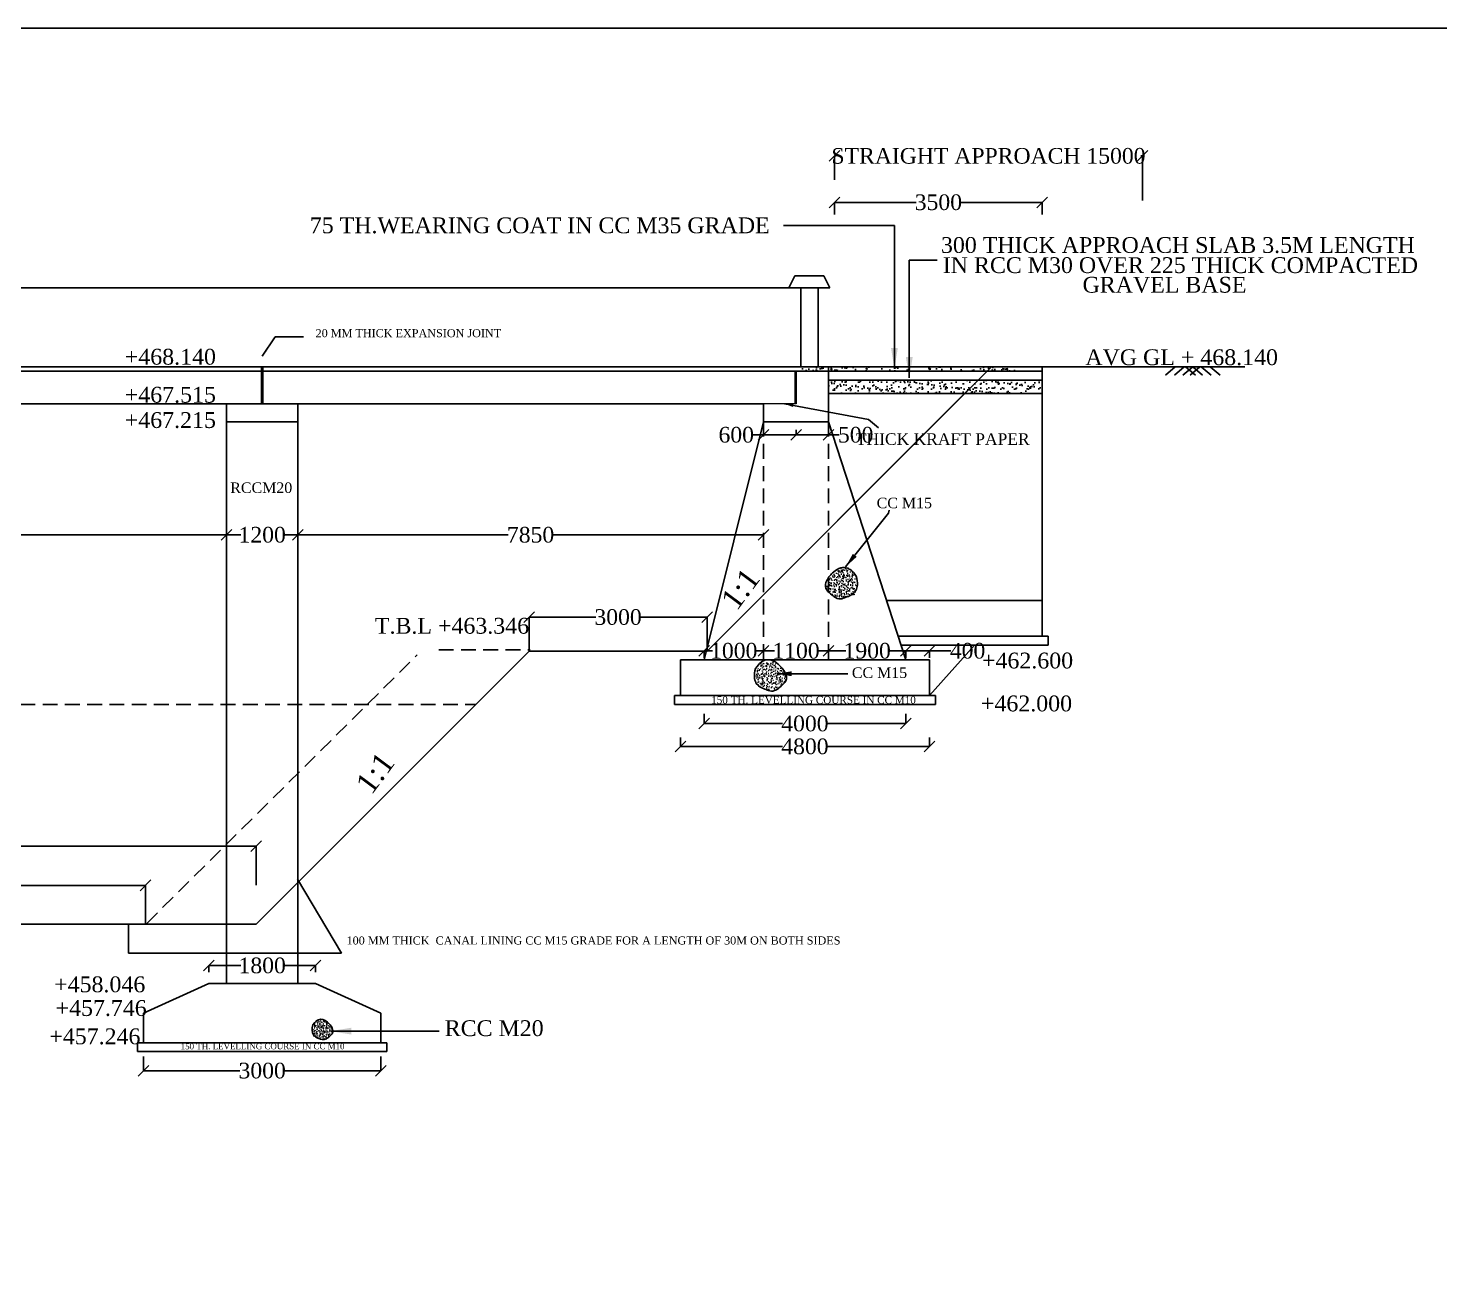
# Model space of a CAD drawing. Header units: inches. Extents: x 90659 to 166790, y -1471827 to -1422100.
# Drawn here: x 128548 to 152345, y -1443235 to -1422100 of the extents above; entities that cross this region are included whole.
import ezdxf

# ---------------------------------------------------------------- set-up
doc = ezdxf.new("R2010")
doc.units = ezdxf.units.IN
doc.header["$MEASUREMENT"] = 0
doc.header["$PDMODE"] = 3
doc.header["$PDSIZE"] = -20
doc.linetypes.add('HIDDEN', pattern=[0.375, 0.25, -0.125])
for name, color, linetype in [('dim', 2, 'Continuous'), ('slb-27.756', 6, 'Continuous'), ('slb-32.469', 5, 'Continuous'), ('text', 6, 'Continuous')]:
    doc.layers.add(name, color=color, linetype=linetype)
doc.styles.add('AB', font='arialbd.ttf')
doc.styles.add('TIMES NEW ROMAN', font='times.ttf')
doc.dimstyles.new('STANDARD$0', dxfattribs={"dimscale": 100, "dimtxt": 0.02, "dimasz": 0.02, "dimexe": 0.05, "dimexo": 0.1, "dimgap": 0.002, "dimtad": 2, "dimdec": 0, "dimzin": 1, "dimdsep": 46, "dimtxsty": 'Standard', "dimblk": 'OBLIQUE', "dimcen": 0.09, "dimadec": 0, "dimazin": 0, "dimtfac": 1, "dimtdec": 0, "dimtofl": 0, "dimtmove": 0, "dimatfit": 3, "dimfxl": 1, "dimtolj": 1, "dimtzin": 1, "dimarcsym": 0})
doc.dimstyles.new('STANDARD$7', dxfattribs={"dimtxt": 2, "dimasz": 2, "dimexe": 1.25, "dimexo": 0.625, "dimtad": 1, "dimdec": 0, "dimlfac": 0.5, "dimrnd": 0.0005, "dimdsep": 46, "dimtxsty": 'AB', "dimblk": 'OBLIQUE', "dimcen": 2.5, "dimadec": 0, "dimazin": 0, "dimtfac": 1, "dimtdec": 0, "dimtmove": 0, "dimatfit": 3, "dimfxl": 1, "dimtolj": 1, "dimtzin": 0, "dimarcsym": 0})

# ---------------------------------------------------------------- blocks, each defined once
blk = doc.blocks.new('_Oblique')
at = {"color": 0, "linetype": 'ByBlock', "lineweight": -2}
blk.add_line((-0.5, -0.5), (0.5, 0.5), dxfattribs=at)
blk = doc.blocks.new('*D14')
at = {"color": 0, "lineweight": -2, "transparency": 16777216}
for p, q in [((114492, -1436548), (114492, -1435892)), ((114492, -1435892), (122984, -1435892)), ((132392, -1435892), (123899, -1435892)), ((132392, -1436548), (132392, -1435892))]:
    blk.add_line(p, q, dxfattribs=at)
at = {"layer": 'Defpoints', "color": 0, "transparency": 16777216}
for p in [(132392, -1435892), (114492, -1436548), (132392, -1436548)]:
    blk.add_point(p, dxfattribs=at)
at = {"color": 0, "lineweight": -2, "transparency": 16777216, "xscale": 180, "yscale": 180, "zscale": 180, "rotation": 180}
blk.add_blockref('_Oblique', (114492, -1435892), dxfattribs=at)
at = {"color": 0, "lineweight": -2, "transparency": 16777216, "xscale": 180, "yscale": 180, "zscale": 180}
blk.add_blockref('_Oblique', (132392, -1435892), dxfattribs=at)
at = {"color": 0, "transparency": 16777216, "insert": (123442, -1435892), "char_height": 264, "attachment_point": 5, "style": 'TIMES NEW ROMAN'}
blk.add_mtext('\\A1;17900', dxfattribs=at)
blk = doc.blocks.new('*D21')
at = {"color": 0, "lineweight": -2, "transparency": 16777216}
for p, q in [((131892, -1430833), (131892, -1430641)), ((131892, -1430642), (132131, -1430642)), ((133092, -1430642), (132852, -1430642)), ((133092, -1430833), (133092, -1430641))]:
    blk.add_line(p, q, dxfattribs=at)
at = {"layer": 'Defpoints', "color": 0, "transparency": 16777216}
for p in [(133092, -1430642), (131892, -1430834), (133092, -1430834)]:
    blk.add_point(p, dxfattribs=at)
at = {"color": 0, "lineweight": -2, "transparency": 16777216, "xscale": 180, "yscale": 180, "zscale": 180, "rotation": 180}
blk.add_blockref('_Oblique', (131892, -1430642), dxfattribs=at)
at = {"color": 0, "lineweight": -2, "transparency": 16777216, "xscale": 180, "yscale": 180, "zscale": 180}
blk.add_blockref('_Oblique', (133092, -1430642), dxfattribs=at)
at = {"color": 0, "transparency": 16777216, "insert": (132492, -1430642), "char_height": 264, "attachment_point": 5, "style": 'TIMES NEW ROMAN'}
blk.add_mtext('\\A1;1200', dxfattribs=at)
blk = doc.blocks.new('*D22')
at = {"color": 0, "lineweight": -2, "transparency": 16777216}
for p, q in [((131592, -1438013), (131592, -1437903)), ((131592, -1437903), (132131, -1437903)), ((133392, -1437903), (132852, -1437903)), ((133392, -1438013), (133392, -1437903))]:
    blk.add_line(p, q, dxfattribs=at)
at = {"layer": 'Defpoints', "color": 0, "transparency": 16777216}
for p in [(131592, -1438014), (133392, -1437903), (133392, -1438014)]:
    blk.add_point(p, dxfattribs=at)
at = {"color": 0, "lineweight": -2, "transparency": 16777216, "xscale": 180, "yscale": 180, "zscale": 180, "rotation": 180}
blk.add_blockref('_Oblique', (131592, -1437903), dxfattribs=at)
at = {"color": 0, "lineweight": -2, "transparency": 16777216, "xscale": 180, "yscale": 180, "zscale": 180}
blk.add_blockref('_Oblique', (133392, -1437903), dxfattribs=at)
at = {"color": 0, "transparency": 16777216, "insert": (132492, -1437903), "char_height": 264, "attachment_point": 5, "style": 'TIMES NEW ROMAN'}
blk.add_mtext('\\A1;1800', dxfattribs=at)
blk = doc.blocks.new('*D23')
at = {"color": 0, "lineweight": -2, "transparency": 16777216}
for p, q in [((130492, -1439436), (130492, -1439676)), ((134492, -1439436), (134492, -1439676)), ((130492, -1439676), (132116, -1439676)), ((134492, -1439676), (132867, -1439676))]:
    blk.add_line(p, q, dxfattribs=at)
at = {"layer": 'Defpoints', "color": 0, "transparency": 16777216}
for p in [(130492, -1439436), (134492, -1439436), (134492, -1439676)]:
    blk.add_point(p, dxfattribs=at)
at = {"color": 0, "lineweight": -2, "transparency": 16777216, "xscale": 180, "yscale": 180, "zscale": 180, "rotation": 180}
blk.add_blockref('_Oblique', (130492, -1439676), dxfattribs=at)
at = {"color": 0, "lineweight": -2, "transparency": 16777216, "xscale": 180, "yscale": 180, "zscale": 180}
blk.add_blockref('_Oblique', (134492, -1439676), dxfattribs=at)
at = {"color": 0, "transparency": 16777216, "insert": (132492, -1439676), "char_height": 264, "attachment_point": 5, "style": 'TIMES NEW ROMAN'}
blk.add_mtext('\\A1;3000', dxfattribs=at)
blk = doc.blocks.new('*D27')
at = {"color": 0, "lineweight": -2, "transparency": 16777216}
for p, q in [((124042, -1430641), (124042, -1430642)), ((124042, -1430642), (127591, -1430642)), ((131892, -1430642), (128342, -1430642)), ((131892, -1430641), (131892, -1430642))]:
    blk.add_line(p, q, dxfattribs=at)
at = {"layer": 'Defpoints', "color": 0, "transparency": 16777216}
for p in [(124042, -1430641), (124042, -1430642), (131892, -1430641)]:
    blk.add_point(p, dxfattribs=at)
at = {"color": 0, "lineweight": -2, "transparency": 16777216, "xscale": 180, "yscale": 180, "zscale": 180, "rotation": 180}
blk.add_blockref('_Oblique', (124042, -1430642), dxfattribs=at)
at = {"color": 0, "lineweight": -2, "transparency": 16777216, "xscale": 180, "yscale": 180, "zscale": 180}
blk.add_blockref('_Oblique', (131892, -1430642), dxfattribs=at)
at = {"color": 0, "transparency": 16777216, "insert": (127966, -1430642), "char_height": 264, "attachment_point": 5, "style": 'TIMES NEW ROMAN'}
blk.add_mtext('\\A1;7850', dxfattribs=at)
blk = doc.blocks.new('*D28')
at = {"color": 0, "lineweight": -2, "transparency": 16777216}
for p, q in [((133092, -1430641), (133092, -1430642)), ((133092, -1430642), (136641, -1430642)), ((140942, -1430642), (137393, -1430642)), ((140942, -1430641), (140942, -1430642))]:
    blk.add_line(p, q, dxfattribs=at)
at = {"layer": 'Defpoints', "color": 0, "transparency": 16777216}
for p in [(133092, -1430641), (133092, -1430642), (140942, -1430641)]:
    blk.add_point(p, dxfattribs=at)
at = {"color": 0, "lineweight": -2, "transparency": 16777216, "xscale": 180, "yscale": 180, "zscale": 180, "rotation": 180}
blk.add_blockref('_Oblique', (133092, -1430642), dxfattribs=at)
at = {"color": 0, "lineweight": -2, "transparency": 16777216, "xscale": 180, "yscale": 180, "zscale": 180}
blk.add_blockref('_Oblique', (140942, -1430642), dxfattribs=at)
at = {"color": 0, "transparency": 16777216, "insert": (137017, -1430642), "char_height": 264, "attachment_point": 5, "style": 'TIMES NEW ROMAN'}
blk.add_mtext('\\A1;7850', dxfattribs=at)
blk = doc.blocks.new('*D40')
at = {"color": 0, "linetype": 'ByBlock', "lineweight": -2, "transparency": 16777216}
for p, q in [((142142, -1424657), (142142, -1424253)), ((142142, -1424254), (142168, -1424254)), ((147332, -1424254), (147306, -1424254)), ((147332, -1425003), (147332, -1424253))]:
    blk.add_line(p, q, dxfattribs=at)
at = {"layer": 'Defpoints', "color": 0, "linetype": 'ByBlock', "transparency": 16777216}
for p in [(142142, -1424254), (142142, -1424657), (147332, -1425003)]:
    blk.add_point(p, dxfattribs=at)
at = {"color": 0, "linetype": 'ByBlock', "lineweight": -2, "transparency": 16777216, "xscale": 180, "yscale": 180, "zscale": 180, "rotation": 180}
blk.add_blockref('_Oblique', (142142, -1424254), dxfattribs=at)
at = {"color": 0, "linetype": 'ByBlock', "lineweight": -2, "transparency": 16777216, "xscale": 180, "yscale": 180, "zscale": 180}
blk.add_blockref('_Oblique', (147332, -1424254), dxfattribs=at)
at = {"color": 0, "linetype": 'ByBlock', "lineweight": 25, "transparency": 16777216, "insert": (144737, -1424254), "char_height": 264, "attachment_point": 5, "style": 'TIMES NEW ROMAN'}
blk.add_mtext('\\A1;STRAIGHT APPROACH 15000', dxfattribs=at)
blk = doc.blocks.new('*D41')
at = {"color": 0, "lineweight": -2, "transparency": 16777216}
for p, q in [((142142, -1425243), (142142, -1425036)), ((142142, -1425036), (143516, -1425036)), ((145642, -1425036), (144267, -1425036)), ((145642, -1425243), (145642, -1425036))]:
    blk.add_line(p, q, dxfattribs=at)
at = {"layer": 'Defpoints', "color": 0, "transparency": 16777216}
for p in [(145642, -1425036), (142142, -1425243), (145642, -1425243)]:
    blk.add_point(p, dxfattribs=at)
at = {"color": 0, "lineweight": -2, "transparency": 16777216, "xscale": 180, "yscale": 180, "zscale": 180, "rotation": 180}
blk.add_blockref('_Oblique', (142142, -1425036), dxfattribs=at)
at = {"color": 0, "lineweight": -2, "transparency": 16777216, "xscale": 180, "yscale": 180, "zscale": 180}
blk.add_blockref('_Oblique', (145642, -1425036), dxfattribs=at)
at = {"color": 0, "transparency": 16777216, "insert": (143892, -1425036), "char_height": 264, "attachment_point": 5, "style": 'TIMES NEW ROMAN'}
blk.add_mtext('\\A1;3500', dxfattribs=at)
blk = doc.blocks.new('*D38')
at = {"color": 0, "lineweight": -2, "transparency": 16777216}
for p, q in [((139942, -1433658), (139942, -1433825)), ((143342, -1433658), (143342, -1433825)), ((139942, -1433824), (141262, -1433824)), ((143342, -1433824), (142021, -1433824))]:
    blk.add_line(p, q, dxfattribs=at)
at = {"layer": 'Defpoints', "color": 0, "transparency": 16777216}
for p in [(139942, -1433658), (143342, -1433658), (139942, -1433824)]:
    blk.add_point(p, dxfattribs=at)
at = {"color": 0, "lineweight": -2, "transparency": 16777216, "xscale": 180, "yscale": 180, "zscale": 180, "rotation": 180}
blk.add_blockref('_Oblique', (139942, -1433824), dxfattribs=at)
at = {"color": 0, "lineweight": -2, "transparency": 16777216, "xscale": 180, "yscale": 180, "zscale": 180}
blk.add_blockref('_Oblique', (143342, -1433824), dxfattribs=at)
at = {"color": 0, "transparency": 16777216, "insert": (141642, -1433824), "char_height": 264, "attachment_point": 5, "style": 'TIMES NEW ROMAN'}
blk.add_mtext('\\A1;4000', dxfattribs=at)
blk = doc.blocks.new('*D39')
at = {"color": 0, "lineweight": -2, "transparency": 16777216}
for p, q in [((139542, -1434060), (139542, -1434211)), ((139542, -1434210), (141262, -1434210)), ((143742, -1434210), (142021, -1434210)), ((143742, -1434060), (143742, -1434211))]:
    blk.add_line(p, q, dxfattribs=at)
at = {"layer": 'Defpoints', "color": 0, "transparency": 16777216}
for p in [(139542, -1434060), (139542, -1434210), (143742, -1434060)]:
    blk.add_point(p, dxfattribs=at)
at = {"color": 0, "lineweight": -2, "transparency": 16777216, "xscale": 180, "yscale": 180, "zscale": 180, "rotation": 180}
blk.add_blockref('_Oblique', (139542, -1434210), dxfattribs=at)
at = {"color": 0, "lineweight": -2, "transparency": 16777216, "xscale": 180, "yscale": 180, "zscale": 180}
blk.add_blockref('_Oblique', (143742, -1434210), dxfattribs=at)
at = {"color": 0, "transparency": 16777216, "insert": (141642, -1434210), "char_height": 264, "attachment_point": 5, "style": 'TIMES NEW ROMAN'}
blk.add_mtext('\\A1;4800', dxfattribs=at)
blk = doc.blocks.new('*D42')
at = {"color": 0, "lineweight": -2, "transparency": 16777216}
for p, q in [((136992, -1432603), (136992, -1432029)), ((136992, -1432029), (138116, -1432029)), ((139992, -1432029), (138867, -1432029)), ((139992, -1432603), (139992, -1432029))]:
    blk.add_line(p, q, dxfattribs=at)
at = {"layer": 'Defpoints', "color": 0, "transparency": 16777216}
for p in [(136992, -1432029), (136992, -1432604), (139992, -1432604)]:
    blk.add_point(p, dxfattribs=at)
at = {"color": 0, "lineweight": -2, "transparency": 16777216, "xscale": 180, "yscale": 180, "zscale": 180, "rotation": 180}
blk.add_blockref('_Oblique', (136992, -1432029), dxfattribs=at)
at = {"color": 0, "lineweight": -2, "transparency": 16777216, "xscale": 180, "yscale": 180, "zscale": 180}
blk.add_blockref('_Oblique', (139992, -1432029), dxfattribs=at)
at = {"color": 0, "transparency": 16777216, "insert": (138492, -1432029), "char_height": 264, "attachment_point": 5, "style": 'TIMES NEW ROMAN'}
blk.add_mtext('\\A1;3000', dxfattribs=at)
blk = doc.blocks.new('*D45')
at = {"color": 0, "lineweight": -2, "transparency": 16777216}
for p, q in [((141492, -1428874), (141492, -1428956)), ((141492, -1428956), (142042, -1428956)), ((142042, -1428874), (142042, -1428956)), ((142042, -1428956), (142222, -1428956))]:
    blk.add_line(p, q, dxfattribs=at)
at = {"layer": 'Defpoints', "color": 0, "transparency": 16777216}
for p in [(141492, -1428874), (141492, -1428956), (142042, -1428874)]:
    blk.add_point(p, dxfattribs=at)
at = {"color": 0, "lineweight": -2, "transparency": 16777216, "xscale": 180, "yscale": 180, "zscale": 180, "rotation": 180}
blk.add_blockref('_Oblique', (141492, -1428956), dxfattribs=at)
at = {"color": 0, "lineweight": -2, "transparency": 16777216, "xscale": 180, "yscale": 180, "zscale": 180}
blk.add_blockref('_Oblique', (142042, -1428956), dxfattribs=at)
at = {"color": 0, "transparency": 16777216, "insert": (142498, -1428956), "char_height": 264, "attachment_point": 5, "style": 'TIMES NEW ROMAN'}
blk.add_mtext('\\A1;500', dxfattribs=at)
blk = doc.blocks.new('*D46')
at = {"color": 0, "lineweight": -2, "transparency": 16777216}
for p, q in [((140942, -1428956), (140762, -1428956)), ((140942, -1428874), (140942, -1428956)), ((141492, -1428956), (140942, -1428956)), ((141492, -1428874), (141492, -1428956))]:
    blk.add_line(p, q, dxfattribs=at)
at = {"layer": 'Defpoints', "color": 0, "transparency": 16777216}
for p in [(140942, -1428874), (140942, -1428956), (141492, -1428874)]:
    blk.add_point(p, dxfattribs=at)
at = {"color": 0, "lineweight": -2, "transparency": 16777216, "xscale": 180, "yscale": 180, "zscale": 180, "rotation": 180}
blk.add_blockref('_Oblique', (140942, -1428956), dxfattribs=at)
at = {"color": 0, "lineweight": -2, "transparency": 16777216, "xscale": 180, "yscale": 180, "zscale": 180}
blk.add_blockref('_Oblique', (141492, -1428956), dxfattribs=at)
at = {"color": 0, "transparency": 16777216, "insert": (140484, -1428956), "char_height": 264, "attachment_point": 5, "style": 'TIMES NEW ROMAN'}
blk.add_mtext('\\A1;600', dxfattribs=at)
blk = doc.blocks.new('*D65')
at = {"color": 0, "lineweight": -2, "transparency": 16777216}
for p, q in [((143341.5, -1432713.32), (143341.5, -1432597.82)), ((143341.5, -1432598), (143741.5, -1432598)), ((143741.5, -1432713.32), (143741.5, -1432597.82)), ((143741.5, -1432598), (144101.5, -1432598))]:
    blk.add_line(p, q, dxfattribs=at)
at = {"layer": 'Defpoints', "color": 0, "transparency": 16777216}
for p in [(143341.5, -1432598), (143341.5, -1432713.3825), (143741.5, -1432713.3825)]:
    blk.add_point(p, dxfattribs=at)
at = {"color": 0, "lineweight": -2, "transparency": 16777216, "xscale": 180, "yscale": 180, "zscale": 180, "rotation": 180}
blk.add_blockref('_Oblique', (143341.5, -1432598), dxfattribs=at)
at = {"color": 0, "lineweight": -2, "transparency": 16777216, "xscale": 180, "yscale": 180, "zscale": 180}
blk.add_blockref('_Oblique', (143741.5, -1432598), dxfattribs=at)
at = {"color": 0, "transparency": 16777216, "insert": (144383.9577, -1432598), "char_height": 264, "attachment_point": 5, "style": 'TIMES NEW ROMAN'}
blk.add_mtext('\\A1;400', dxfattribs=at)
blk = doc.blocks.new('*D66')
at = {"color": 0, "lineweight": -2, "transparency": 16777216}
for p, q in [((142042, -1432713), (142042, -1432598)), ((142042, -1432598), (142331, -1432598)), ((143342, -1432598), (143052, -1432598)), ((143342, -1432713), (143342, -1432598))]:
    blk.add_line(p, q, dxfattribs=at)
at = {"layer": 'Defpoints', "color": 0, "transparency": 16777216}
for p in [(142042, -1432598), (142042, -1432713), (143342, -1432713)]:
    blk.add_point(p, dxfattribs=at)
at = {"color": 0, "lineweight": -2, "transparency": 16777216, "xscale": 180, "yscale": 180, "zscale": 180, "rotation": 180}
blk.add_blockref('_Oblique', (142042, -1432598), dxfattribs=at)
at = {"color": 0, "lineweight": -2, "transparency": 16777216, "xscale": 180, "yscale": 180, "zscale": 180}
blk.add_blockref('_Oblique', (143342, -1432598), dxfattribs=at)
at = {"color": 0, "transparency": 16777216, "insert": (142692, -1432598), "char_height": 264, "attachment_point": 5, "style": 'TIMES NEW ROMAN'}
blk.add_mtext('\\A1;1900', dxfattribs=at)
blk = doc.blocks.new('*D67')
at = {"color": 0, "lineweight": -2, "transparency": 16777216}
for p, q in [((140942, -1432713), (140942, -1432598)), ((140942, -1432598), (141131, -1432598)), ((142042, -1432598), (141852, -1432598)), ((142042, -1432713), (142042, -1432598))]:
    blk.add_line(p, q, dxfattribs=at)
at = {"layer": 'Defpoints', "color": 0, "transparency": 16777216}
for p in [(140942, -1432598), (140942, -1432713), (142042, -1432713)]:
    blk.add_point(p, dxfattribs=at)
at = {"color": 0, "lineweight": -2, "transparency": 16777216, "xscale": 180, "yscale": 180, "zscale": 180, "rotation": 180}
blk.add_blockref('_Oblique', (140942, -1432598), dxfattribs=at)
at = {"color": 0, "lineweight": -2, "transparency": 16777216, "xscale": 180, "yscale": 180, "zscale": 180}
blk.add_blockref('_Oblique', (142042, -1432598), dxfattribs=at)
at = {"color": 0, "transparency": 16777216, "insert": (141492, -1432598), "char_height": 264, "attachment_point": 5, "style": 'TIMES NEW ROMAN'}
blk.add_mtext('\\A1;1100', dxfattribs=at)
blk = doc.blocks.new('*D68')
at = {"color": 0, "lineweight": -2, "transparency": 16777216}
for p, q in [((139942, -1432713), (139942, -1432598)), ((139942, -1432598), (140081, -1432598)), ((140942, -1432598), (140802, -1432598)), ((140942, -1432713), (140942, -1432598))]:
    blk.add_line(p, q, dxfattribs=at)
at = {"layer": 'Defpoints', "color": 0, "transparency": 16777216}
for p in [(139942, -1432598), (139942, -1432713), (140942, -1432713)]:
    blk.add_point(p, dxfattribs=at)
at = {"color": 0, "lineweight": -2, "transparency": 16777216, "xscale": 180, "yscale": 180, "zscale": 180, "rotation": 180}
blk.add_blockref('_Oblique', (139942, -1432598), dxfattribs=at)
at = {"color": 0, "lineweight": -2, "transparency": 16777216, "xscale": 180, "yscale": 180, "zscale": 180}
blk.add_blockref('_Oblique', (140942, -1432598), dxfattribs=at)
at = {"color": 0, "transparency": 16777216, "insert": (140442, -1432598), "char_height": 264, "attachment_point": 5, "style": 'TIMES NEW ROMAN'}
blk.add_mtext('\\A1;1000', dxfattribs=at)
blk = doc.blocks.new('*D98')
at = {"color": 0, "lineweight": -2, "transparency": 16777216}
for p, q in [((116196, -1437207), (116196, -1436551)), ((116196, -1436551), (122839, -1436551)), ((130526, -1436551), (123751, -1436551)), ((130526, -1437207), (130526, -1436551))]:
    blk.add_line(p, q, dxfattribs=at)
at = {"layer": 'Defpoints', "color": 0, "transparency": 16777216}
for p in [(130526, -1436551), (116196, -1437207), (130526, -1437207)]:
    blk.add_point(p, dxfattribs=at)
at = {"color": 0, "lineweight": -2, "transparency": 16777216, "xscale": 180, "yscale": 180, "zscale": 180, "rotation": 180}
blk.add_blockref('_Oblique', (116196, -1436551), dxfattribs=at)
at = {"color": 0, "lineweight": -2, "transparency": 16777216, "xscale": 180, "yscale": 180, "zscale": 180}
blk.add_blockref('_Oblique', (130526, -1436551), dxfattribs=at)
at = {"color": 0, "transparency": 16777216, "insert": (123295, -1436551), "char_height": 264, "attachment_point": 5, "style": 'TIMES NEW ROMAN'}
blk.add_mtext('\\A1;14329', dxfattribs=at)

msp = doc.modelspace()

# ---------------------------------------------------------------- hatches: boundary and pattern name
h = msp.add_hatch()
h.set_pattern_fill('AR-CONC', color=256, scale=35, style=0)
h.set_pattern_definition([(130, (4595.5, -1284213.88), (-251.04106, -21.96325), [26.25, -288.75]), (185, (4595.5, -1284213.88), (48.56297, 263.26725), [21, -231]), (79.5486, (4574.58, -1284215.71), (-202.47828, 241.30384), [22.30907, -245.39974]), (133.8158, (4595.5, -1284143.88), (-373.53437, -57.93166), [39.375, -433.125]), (83.3644, (4564.37, -1284148.7), (-327.13195, 340.94125), [33.4636, -368.09955]), (188.8158, (4595.5, -1284143.9), (-327.1317, 340.9415), [31.5, -346.5]), (159, (4560.5, -1284161.38), (-208.91747, -140.91661), [26.25, -288.75]), (214, (4560.5, -1284161.38), (-85.16037, 253.8025), [21, -231]), (108.5486, (4543.1, -1284173.13), (-294.07792, 112.88567), [22.30907, -245.39974]), (142.5, (4595.5, -1284213.88), (-4.25595, 116.51285), [0, -228.2, 0, -234.5, 0, -231.875]), (172.5, (4595.5, -1284213.88), (-92.07434, 138.0441), [0, -133.7, 0, -222.95, 0, -88.375]), (212.5, (4673.55, -1284213.88), (-186.837853, -7.894205), [0, -87.5, 0, -273, 0, -362.25]), (222.5, (4708.55, -1284213.88), (-204.11516, 35.03674), [0, -113.75, 0, -181.3, 0, -257.25])])
h.paths.add_polyline_path([(141551.5, -1427809.4), (145191.5, -1427809.4), (145191.5, -1427884.4), (141551.5, -1427884.4)])
h = msp.add_hatch()
h.set_pattern_fill('AR-SAND', color=256, scale=75, style=0)
h.set_pattern_definition([(142.5, (4605.5, -1284153.88), (4.7245, 144.51178), [0, -114, 0, -127.5, 0, -121.875]), (172.5, (4605.5, -1284153.88), (-132.73325, 211.66095), [0, -61.5, 0, -102.75, 0, -39.375]), (212.5, (4697.75, -1284153.88), (-233.56064, 0.42443), [0, -37.5, 0, -135, 0, -176.25]), (222.5, (4697.75, -1284153.88), (-225.4595, 65.82567), [0, -18.75, 0, -88.5, 0, -101.25])])
h.paths.add_polyline_path([(142041.5, -1428034.4), (145641.5, -1428034.4), (145641.5, -1428259.4), (142041.5, -1428259.4)])
at = {"linetype": 'ByBlock', "lineweight": 9}
h = msp.add_hatch(dxfattribs=at)
h.set_pattern_fill('AR-CONC', color=256, scale=15, style=0)
h.set_pattern_definition([(130, (330582.04, -1439525.06), (-107.589027, -9.41282), [11.25, -123.75]), (185, (330582.04, -1439525.06), (20.8127, 112.82882), [9, -99]), (79.5486, (330573.07, -1439525.84), (-86.77641, 103.41593), [9.56103, -105.171317]), (133.8158, (330582.04, -1439495.06), (-160.08616, -24.82785), [16.875, -185.625]), (83.3644, (330568.7, -1439497.13), (-140.1994, 146.11768), [14.34154, -157.75695]), (188.8158, (330582.04, -1439495.06), (-140.19929, 146.11779), [13.5, -148.5]), (159, (330567.04, -1439502.56), (-89.536058, -60.392834), [11.25, -123.75]), (214, (330567.04, -1439502.56), (-36.4973, 108.772507), [9, -99]), (108.5486, (330559.58, -1439507.59), (-126.033394, 48.379575), [9.56103, -105.171317]), (142.5, (330582.04, -1439525.057), (-1.823978, 49.934078), [0, -97.8, 0, -100.5, 0, -99.375]), (172.5, (330582.04, -1439525.057), (-39.46043, 59.161757), [0, -57.3, 0, -95.55, 0, -37.875]), (212.5, (330615.49, -1439525.057), (-80.073365, -3.383231), [0, -37.5, 0, -117, 0, -155.25]), (222.5, (330630.49, -1439525.06), (-87.477925, 15.015747), [0, -48.75, 0, -77.7, 0, -110.25])])
edge = h.paths.add_edge_path()
edge.add_spline(control_points=[(142494, -1431410.8), (142478.8, -1431329.4), (142413.9, -1431148), (142180.3, -1431220.9), (142024.9, -1431393.1), (141961.7, -1431529.3), (142071.1, -1431623.9), (142214.4, -1431745.6), (142405.8, -1431640), (142486.3, -1431662.1), (142521.1, -1431560.5), (142511.9, -1431435.5), (142494, -1431410.8)], knot_values=[0.5333662, 0.5333662, 0.5333662, 0.5333662, 2.2163158, 5.908605, 7.8404108, 9.2465127, 10.3728666, 11.4743621, 15.2541427, 16.6207115, 17.6608628, 18.8632811, 18.8632811, 18.8632811, 18.8632811], degree=3, periodic=0)
h = msp.add_hatch(dxfattribs=at)
h.set_pattern_fill('AR-CONC', color=256, scale=15, style=0)
h.set_pattern_definition([(130, (364945.6, -1441080.27), (-107.589027, -9.41282), [11.25, -123.75]), (185, (364945.6, -1441080.27), (20.8127, 112.82882), [9, -99]), (79.5486, (364936.63, -1441081.05), (-86.776407, 103.41593), [9.56103, -105.171317]), (133.8158, (364945.6, -1441050.27), (-160.08616, -24.82785), [16.875, -185.625]), (83.3644, (364932.26, -1441052.33), (-140.19941, 146.11768), [14.34154, -157.75695]), (188.8158, (364945.6, -1441050.27), (-140.19929, 146.11779), [13.5, -148.5]), (159, (364930.6, -1441057.77), (-89.536058, -60.392834), [11.25, -123.75]), (214, (364930.6, -1441057.77), (-36.4973, 108.772507), [9, -99]), (108.5486, (364923.14, -1441062.8), (-126.033394, 48.379575), [9.56103, -105.171317]), (142.5, (364945.6, -1441080.266), (-1.823978, 49.934078), [0, -97.8, 0, -100.5, 0, -99.375]), (172.5, (364945.6, -1441080.266), (-39.46043, 59.161757), [0, -57.3, 0, -95.55, 0, -37.875]), (212.5, (364979.05, -1441080.266), (-80.0733654, -3.383231), [0, -37.5, 0, -117, 0, -155.25]), (222.5, (364994.05, -1441080.266), (-87.477925, 15.015747), [0, -48.75, 0, -77.7, 0, -110.25])])
edge = h.paths.add_edge_path()
edge.add_spline(control_points=[(140823.1, -1432966), (140838.2, -1432884.6), (140903.2, -1432703.2), (141136.7, -1432776.1), (141292.1, -1432948.3), (141355.4, -1433084.5), (141245.9, -1433179.1), (141102.7, -1433300.8), (140911.3, -1433195.2), (140830.7, -1433217.3), (140795.9, -1433115.7), (140805.2, -1432990.7), (140823.1, -1432966)], knot_values=[0.5333662, 0.5333662, 0.5333662, 0.5333662, 2.2163158, 5.908605, 7.8404108, 9.2465127, 10.3728666, 11.4743621, 15.2541427, 16.6207115, 17.6608628, 18.8632811, 18.8632811, 18.8632811, 18.8632811], degree=3, periodic=0)
h = msp.add_hatch(dxfattribs=at)
h.set_pattern_fill('AR-CONC', color=256, scale=9.75, style=0)
h.set_pattern_definition([(50, (13322.85, -1444225.87), (69.932868, -6.118333), [7.3125, -80.4375]), (355, (13322.85, -1444225.87), (-13.528255, 73.338733), [5.85, -64.35]), (100.4514, (13328.68, -1444226.38), (56.404665, 67.220355), [6.21467, -68.361356]), (46.1842, (13322.85, -1444206.37), (104.056, -16.138104), [10.96875, -120.65625]), (96.6356, (13331.52, -1444207.71), (91.12961, 94.97649), [9.322, -102.54202]), (351.1842, (13322.85, -1444206.37), (91.12954, 94.97656), [8.775, -96.525]), (21, (13332.6, -1444211.244), (58.198438, -39.255342), [7.3125, -80.4375]), (326, (13332.6, -1444211.244), (23.723245, 70.70213), [5.85, -64.35]), (71.4514, (13337.45, -1444214.516), (81.921706, 31.446723), [6.21467, -68.361356]), (37.5, (13322.85, -1444225.87), (1.185586, 32.457151), [0, -63.57, 0, -65.325, 0, -64.59375]), (7.5, (13322.85, -1444225.87), (25.64928, 38.455142), [0, -37.245, 0, -62.1075, 0, -24.61875]), (327.5, (13301.108, -1444225.87), (52.0476875, -2.1991), [0, -24.375, 0, -76.05, 0, -100.9125]), (317.5, (13291.36, -1444225.87), (56.860652, 9.760236), [0, -31.6875, 0, -50.505, 0, -71.6625])])
edge = h.paths.add_edge_path()
edge.add_spline(control_points=[(133355.1, -1438951.6), (133365, -1438898.7), (133407.2, -1438780.8), (133559, -1438828.2), (133660, -1438940.1), (133701.1, -1439028.7), (133630, -1439090.1), (133536.9, -1439169.2), (133412.5, -1439100.6), (133360.1, -1439115), (133337.5, -1439048.9), (133343.5, -1438967.6), (133355.1, -1438951.6)], knot_values=[0.5333662, 0.5333662, 0.5333662, 0.5333662, 2.2163158, 5.908605, 7.8404108, 9.2465127, 10.3728666, 11.4743621, 15.2541427, 16.6207115, 17.6608628, 18.8632811, 18.8632811, 18.8632811, 18.8632811], degree=3, periodic=0)

# ---------------------------------------------------------------- linework, layer by layer
for p, q in [((141470.2, -1426277.4), (141370.2, -1426477.4)), ((141963, -1426277.4), (141470.2, -1426277.4)), ((141963, -1426277.4), (142063, -1426477.4)), ((141368.2, -1426478.5), (105511, -1426478.5)), ((142063, -1426477.4), (141370.2, -1426477.4)), ((141570.2, -1427809.4), (141570.2, -1426477.4)), ((141863, -1427809.4), (141863, -1426477.4)), ((104841.5, -1427809.5), (142041.5, -1427809.5)), ((132481.5, -1428434.5), (132481.5, -1427809.5)), ((132501.5, -1428434.5), (132501.5, -1427809.5)), ((141551.5, -1427809.4), (147332, -1427809.4)), ((142041.5, -1428734.4), (142041.5, -1427809.4)), ((145641.5, -1432349.4), (145641.5, -1427809.4)), ((147332, -1427809.4), (149056.4, -1427809.4)), ((105408.2, -1427884.5), (141474.8, -1427884.5)), ((141474.8, -1428434.4), (141474.8, -1427884.4)), ((141494.8, -1428434.4), (141494.8, -1427884.4)), ((105931.5, -1428434.5), (140941.5, -1428434.5)), ((124041.5, -1428434.5), (131891.5, -1428434.5)), ((131891.5, -1428434.5), (133091.5, -1428434.5)), ((131891.5, -1438203.5), (131891.5, -1428434.5)), ((133091.5, -1428434.5), (133091.5, -1438203.5)), ((133091.5, -1428434.5), (140941.5, -1428434.5)), ((133091.5, -1428434.5), (140941.5, -1428434.5)), ((133091.5, -1428434.5), (140941.5, -1428434.5)), ((140941.5, -1428734.4), (140941.5, -1428434.4)), ((131891.5, -1428734.5), (133091.5, -1428734.5)), ((139941.5, -1432749.4), (140941.5, -1428734.4)), ((142041.5, -1428734.4), (140941.5, -1428734.4)), ((141991.5, -1428734.4), (140991.5, -1428734.4)), ((142041.5, -1428734.4), (143341.5, -1432749.4)), ((145641.5, -1431749.4), (143017.7, -1431749.4)), ((145741.5, -1432349.4), (143212, -1432349.4)), ((145741.5, -1432349.4), (145741.5, -1432499.4)), ((145741.5, -1432499.4), (143260.6, -1432499.4)), ((143741.5, -1433349.4), (144501, -1432499.4)), ((139941.5, -1432749.4), (139541.5, -1432749.4)), ((139541.5, -1432749.4), (139541.5, -1433349.4)), ((140941.5, -1432749.4), (139941.5, -1432749.4)), ((142041.5, -1432749.4), (140941.5, -1432749.4)), ((143341.5, -1432749.4), (142041.5, -1432749.4)), ((143741.5, -1432749.4), (143341.5, -1432749.4)), ((143741.5, -1433349.4), (143741.5, -1432749.4)), ((139541.5, -1433349.4), (139441.5, -1433349.4)), ((139441.5, -1433349.4), (139441.5, -1433499.4)), ((139441.5, -1433499.4), (143841.5, -1433499.4)), ((139541.5, -1433349.4), (143741.5, -1433349.4)), ((143741.5, -1433349.4), (143841.5, -1433349.4)), ((143841.5, -1433349.4), (143841.5, -1433499.4)), ((131591.5, -1438203.5), (130491.5, -1438703.5)), ((131891.5, -1438203.5), (131591.5, -1438203.5)), ((133091.5, -1438203.5), (131891.5, -1438203.5)), ((133091.5, -1438203.5), (133391.5, -1438203.5)), ((133091.5, -1438203.5), (133391.5, -1438203.5)), ((133391.5, -1438203.5), (134491.5, -1438703.5)), ((130491.5, -1439203.5), (130491.5, -1438703.5)), ((134491.5, -1438703.5), (134491.5, -1439203.5)), ((134591.5, -1439203.5), (130391.5, -1439203.5)), ((130391.5, -1439353.5), (130391.5, -1439203.5)), ((130941.5, -1439203.5), (134041.5, -1439203.5)), ((134591.5, -1439353.5), (134591.5, -1439203.5)), ((130391.5, -1439353.5), (134591.5, -1439353.5))]:
    msp.add_line(p, q)
at = {"linetype": 'HIDDEN', "lineweight": 25, "ltscale": 1000}
for p, q in [((132491.5, -1428434.5), (132491.5, -1427809.5)), ((141484.8, -1428434.4), (141484.8, -1427884.4)), ((140941.5, -1428734.4), (140941.5, -1432749.4)), ((142041.5, -1428734.4), (142041.5, -1432749.4)), ((135469.1, -1432579.7), (137008.5, -1432579.7)), ((110791.5, -1433503.5), (136091.5, -1433503.5))]:
    msp.add_line(p, q, dxfattribs=at)
at = {"linetype": 'ByBlock'}
for p, q in [((147884.1, -1427809.4), (147718.6, -1427951.4)), ((148036.6, -1427809.4), (147871, -1427951.4)), ((148180.3, -1427809.4), (148014.7, -1427951.4)), ((148058.3, -1427809.4), (148223.9, -1427951.4)), ((148302.2, -1427809.4), (148136.7, -1427951.4)), ((148180.3, -1427809.4), (148345.9, -1427951.4)), ((148324, -1427809.4), (148489.6, -1427951.4)), ((148476.5, -1427809.4), (148642, -1427951.4))]:
    msp.add_line(p, q, dxfattribs=at)
at = {"linetype": 'ByBlock', "lineweight": 25}
for p, q in [((145011.5, -1427884.4), (141484.8, -1427884.4)), ((145091.5, -1428034.4), (142041.5, -1428034.4)), ((142041.5, -1428034.4), (145091.5, -1428034.4)), ((145091.5, -1428034.4), (142041.5, -1428034.4)), ((142041.5, -1428034.4), (145091.5, -1428034.4))]:
    msp.add_line(p, q, dxfattribs=at)
at = {"lineweight": 18}
for p, q in [((131891.5, -1428434.5), (133091.5, -1428434.5)), ((141494.8, -1428434.4), (140941.5, -1428434.4))]:
    msp.add_line(p, q, dxfattribs=at)
at = {"color": 0}
for p, q in [((133827.6, -1437695), (133089.2, -1436449.1)), ((130237.5, -1437211.9), (130237.5, -1437695)), ((130237.5, -1437695), (133827.6, -1437695))]:
    msp.add_line(p, q, dxfattribs=at)
at = {"color": 7}
msp.add_lwpolyline([(90659, -1422100.5), (166599.3, -1422100.5), (166599.3, -1471809.9), (90659, -1471809.9)], close=True, dxfattribs=at)
for points in [[(142041.5, -1427884.4), (145641.5, -1427884.4), (145641.5, -1428034.4), (142041.5, -1428034.4)], [(142041.5, -1428034.4), (145641.5, -1428034.4), (145641.5, -1428259.4), (142041.5, -1428259.4)]]:
    msp.add_lwpolyline(points, close=True)
at = {"linetype": 'ByBlock', "lineweight": 25}
for points in [[(142506.9, -1431337.2), (142434, -1431243.6), (142320.1, -1431162.6), (142165.4, -1431210.3), (142005, -1431391.3), (141967.9, -1431543.9), (142077.4, -1431638.5), (142220.6, -1431760.2), (142325, -1431689.4), (142392.6, -1431676.7), (142517.3, -1431597.3), (142540.3, -1431451.6), (142506.9, -1431337.2)], [(140810.1, -1432892.4), (140883, -1432798.8), (140996.9, -1432717.8), (141151.7, -1432765.5), (141312.1, -1432946.5), (141349.1, -1433099.1), (141239.7, -1433193.7), (141096.4, -1433315.4), (140992.1, -1433244.6), (140924.5, -1433231.9), (140799.7, -1433152.5), (140776.8, -1433006.8), (140810.1, -1432892.4)], [(133346.7, -1438903.8), (133394.1, -1438842.9), (133468.2, -1438790.3), (133568.8, -1438821.3), (133673, -1438938.9), (133697.1, -1439038.1), (133625.9, -1439099.6), (133532.8, -1439178.7), (133465, -1439132.7), (133421.1, -1439124.4), (133340, -1439072.8), (133325.1, -1438978.1), (133346.7, -1438903.8)]]:
    msp.add_open_spline(points, degree=3, knots=[0.5333662, 0.5333662, 0.5333662, 0.5333662, 2.2163158, 5.908605, 7.8404108, 9.2465127, 10.3728666, 11.4743621, 15.2541427, 16.6207115, 17.6608628, 18.8632811, 18.8632811, 18.8632811, 18.8632811], dxfattribs=at)
at = {"layer": 'slb-27.756', "color": 0, "linetype": 'ByBlock'}
msp.add_line((142041.5, -1428034.4), (145091.5, -1428034.4), dxfattribs=at)
at = {"layer": 'slb-32.469', "color": 0}
for p, q in [((139991.5, -1432603.5), (144785.5, -1427809.5)), ((132391.5, -1437203.5), (136991.5, -1432603.5)), ((136991.5, -1432603.5), (139991.5, -1432603.5)), ((114491.5, -1437203.5), (132391.5, -1437203.5))]:
    msp.add_line(p, q, dxfattribs=at)
at = {"layer": 'slb-32.469'}
for p, q in [((139991.5, -1432603.5), (144385.5, -1428209.5)), ((136991.5, -1432603.5), (139991.5, -1432603.5))]:
    msp.add_line(p, q, dxfattribs=at)
at = {"layer": 'slb-32.469', "color": 0, "linetype": 'HIDDEN', "lineweight": 25, "ltscale": 1000}
msp.add_line((130547.9, -1437191.6), (135105.1, -1432666.7), dxfattribs=at)

# ---------------------------------------------------------------- texts
at = {"linetype": 'ByBlock', "lineweight": 25, "style": 'TIMES NEW ROMAN'}
for s, height, p in [('75 TH.WEARING COAT IN CC M35 GRADE', 266.676, (133294.6, -1425556.8)), ('300 THICK APPROACH SLAB 3.5M LENGTH ', 266.676, (143935.3, -1425888.6)), ('IN RCC M30 OVER 225 THICK COMPACTED ', 266.676, (143966.9, -1426228)), ('GRAVEL BASE ', 266.676, (146322.3, -1426558.8)), ('20 MM THICK EXPANSION JOINT', 135.562, (133392.6, -1427309.7)), ('+468.140', 266.68, (130176.1, -1427772.3)), ('AVG GL + 468.140', 266.676, (146369.5, -1427780.7)), ('+467.515', 266.68, (130176.1, -1428413.3)), ('+467.215', 266.68, (130176.1, -1428839.8)), ('RCCM20', 177.78, (131954.3, -1429935.8)), ('CC M15', 177.78, (142851.6, -1430193.3)), ('T.B.L +463.346', 266.676, (134392.8, -1432308.2)), ('+462.600', 266.68, (144627.6, -1432894.2)), ('CC M15', 177.78, (142433.4, -1433055)), ('150 TH. LEVELLING COURSE IN CC M10', 124.449, (140061.4, -1433488)), ('+462.000', 266.68, (144609.8, -1433617.8)), ('100 MM THICK  CANAL LINING CC M15 GRADE FOR A LENGTH OF 30M ON BOTH SIDES', 135.562, (133914.3, -1437548.4)), ('+458.046', 266.68, (128985.1, -1438353.3)), ('+457.746', 266.68, (129008.9, -1438753)), ('+457.246', 266.68, (128903.3, -1439230.3)), ('RCC M20', 266.68, (135569.6, -1439092.5)), ('150 TH. LEVELLING COURSE IN CC M10', 99.559, (131118.4, -1439314.4))]:
    msp.add_text(s, height=height, dxfattribs=at).set_placement(p)
at = {"linetype": 'ByBlock', "style": 'TIMES NEW ROMAN'}
msp.add_text('THICK KRAFT PAPER', height=195, dxfattribs=at).set_placement((142500.6, -1429124.4))
at = {"layer": 'text', "color": 7, "linetype": 'ByBlock', "style": 'TIMES NEW ROMAN'}
for p in [(140489.9, -1431939), (134331.5, -1435042.5)]:
    msp.add_text('1:1', height=360, rotation=53.35766, dxfattribs=at).set_placement(p)

# ---------------------------------------------------------------- dimensions: what is measured, and where the dimension line sits
at = {"linetype": 'ByBlock', "lineweight": 25}
dim = msp.add_linear_dim(base=(142141.5, -1424253.5), p1=(147332, -1425002.8), p2=(142141.5, -1424657.5), text='STRAIGHT APPROACH 15000', dimstyle='STANDARD$0', override={"dimscale": 1, "dimtxt": 264, "dimasz": 180, "dimexe": 0.18, "dimexo": 0.0625, "dimgap": 0.09, "dimtad": 0, "dimzin": 0, "dimtxsty": 'TIMES NEW ROMAN', "dimblk1": 'Oblique', "dimblk2": 'Oblique', "dimsah": 1, "dimtzin": 0}, dxfattribs=at)
dim.commit()
dim.dimension.update_dxf_attribs({"geometry": '*D40', "text_midpoint": (144736.7, -1424253.5)})
for base, p1, p2, picture, middle in [((145641.5, -1425036.4), (142141.5, -1425243.1), (145641.5, -1425243), '*D41', (143891.5, -1425036.4)), ((136991.5, -1432029), (139991.5, -1432603.5), (136991.5, -1432603.5), '*D42', (138491.5, -1432029)), ((139941.7, -1432598), (140941.5, -1432713.4), (139941.7, -1432712.8), '*D68', (140441.6, -1432598)), ((140941.5, -1432598), (142041.5, -1432713.4), (140941.5, -1432713.4), '*D67', (141491.5, -1432598))]:
    dim = msp.add_linear_dim(base=base, p1=p1, p2=p2, angle=180, dimstyle='STANDARD$0', override={"dimscale": 1, "dimtxt": 264, "dimasz": 180, "dimexe": 0.18, "dimexo": 0.0625, "dimgap": 0.09, "dimtad": 0, "dimzin": 0, "dimtxsty": 'TIMES NEW ROMAN', "dimblk1": 'Oblique', "dimblk2": 'Oblique', "dimsah": 1, "dimtzin": 0})
    dim.commit()
    dim.dimension.update_dxf_attribs({"geometry": picture, "text_midpoint": middle})
for base, p1, p2, text, picture, middle in [((140941.5, -1428955.5), (141491.5, -1428873.9), (140941.5, -1428873.9), '600', '*D46', (140484.4, -1428955.5)), ((142041.5, -1432598), (143341.5, -1432713.4), (142041.5, -1432713.4), '1900', '*D66', (142691.5, -1432598)), ((139941.5, -1433824.4), (143341.5, -1433658.4), (139941.5, -1433658.4), '4000', '*D38', (141641.5, -1433824.4)), ((139541.5, -1434210.4), (143741.5, -1434060.4), (139541.5, -1434060.4), '4800', '*D39', (141641.5, -1434210.4))]:
    dim = msp.add_linear_dim(base=base, p1=p1, p2=p2, angle=180, text=text, dimstyle='STANDARD$0', override={"dimscale": 1, "dimtxt": 264, "dimasz": 180, "dimexe": 0.18, "dimexo": 0.0625, "dimgap": 0.09, "dimtad": 0, "dimzin": 0, "dimtxsty": 'TIMES NEW ROMAN', "dimblk1": 'Oblique', "dimblk2": 'Oblique', "dimsah": 1, "dimtzin": 0})
    dim.commit()
    dim.dimension.update_dxf_attribs({"geometry": picture, "text_midpoint": middle})
dim = msp.add_linear_dim(base=(141491.5, -1428955.5), p1=(142041.5, -1428873.9), p2=(141491.5, -1428873.9), angle=180, text='500', dimstyle='STANDARD$0', override={"dimscale": 1, "dimtxt": 264, "dimasz": 180, "dimexe": 0.18, "dimexo": 0.0625, "dimgap": 0.09, "dimtad": 0, "dimzin": 0, "dimtxsty": 'TIMES NEW ROMAN', "dimblk1": 'Oblique', "dimblk2": 'Oblique', "dimsah": 1, "dimtzin": 0})
dim.commit()
dim.dimension.update_dxf_attribs({"geometry": '*D45', "text_midpoint": (142497.7, -1428955.5), "dimtype": 160})
for base, p1, p2, picture, middle in [((124041.5, -1430641.5), (131891.5, -1430641.3), (124041.5, -1430641.3), '*D27', (127966.5, -1430641.5)), ((133091.5, -1430641.5), (131891.5, -1430833.5), (133091.5, -1430833.5), '*D21', (132491.5, -1430641.5)), ((133091.8, -1430641.5), (140941.8, -1430641.3), (133091.8, -1430641.3), '*D28', (137016.8, -1430641.5)), ((132391.5, -1435892.5), (114491.5, -1436547.9), (132391.5, -1436547.9), '*D14', (123441.5, -1435892.5)), ((133391.5, -1437903), (131591.5, -1438013.5), (133391.5, -1438013.5), '*D22', (132491.5, -1437903))]:
    dim = msp.add_linear_dim(base=base, p1=p1, p2=p2, dimstyle='STANDARD$0', override={"dimscale": 1, "dimtxt": 264, "dimasz": 180, "dimexe": 0.18, "dimexo": 0.0625, "dimgap": 0.09, "dimtad": 0, "dimzin": 0, "dimtxsty": 'TIMES NEW ROMAN', "dimblk1": 'Oblique', "dimblk2": 'Oblique', "dimsah": 1, "dimtzin": 0})
    dim.commit()
    dim.dimension.update_dxf_attribs({"geometry": picture, "text_midpoint": middle})
dim = msp.add_linear_dim(base=(143341.5, -1432598), p1=(143741.5, -1432713.4), p2=(143341.5, -1432713.4), angle=180, dimstyle='STANDARD$0', override={"dimscale": 1, "dimtxt": 264, "dimasz": 180, "dimexe": 0.18, "dimexo": 0.0625, "dimgap": 0.09, "dimtad": 0, "dimzin": 0, "dimtxsty": 'TIMES NEW ROMAN', "dimblk1": 'Oblique', "dimblk2": 'Oblique', "dimsah": 1, "dimtzin": 0})
dim.commit()
dim.dimension.update_dxf_attribs({"geometry": '*D65', "text_midpoint": (144384, -1432598), "dimtype": 160})
dim = msp.add_linear_dim(base=(130525.9, -1436551.4), p1=(116196.5, -1437206.8), p2=(130525.9, -1437206.8), dimstyle='STANDARD$0', override={"dimscale": 1, "dimtxt": 264, "dimasz": 180, "dimexe": 0.18, "dimexo": 0.0625, "dimgap": 0.09, "dimtad": 0, "dimzin": 0, "dimtxsty": 'TIMES NEW ROMAN', "dimblk1": 'Oblique', "dimblk2": 'Oblique', "dimsah": 1, "dimtzin": 0})
dim.commit()
dim.dimension.update_dxf_attribs({"geometry": '*D98', "text_midpoint": (123295.1, -1436551.4), "dimtype": 160})
dim = msp.add_linear_dim(base=(134491.5, -1439675.5), p1=(130491.5, -1439435.5), p2=(134491.5, -1439435.5), text='3000', dimstyle='STANDARD$0', override={"dimscale": 1, "dimtxt": 264, "dimasz": 180, "dimexe": 0.18, "dimexo": 0.0625, "dimgap": 0.09, "dimtad": 0, "dimzin": 0, "dimtxsty": 'TIMES NEW ROMAN', "dimblk1": 'Oblique', "dimblk2": 'Oblique', "dimsah": 1, "dimtzin": 0})
dim.commit()
dim.dimension.update_dxf_attribs({"geometry": '*D23', "text_midpoint": (132491.5, -1439675.5)})

# ---------------------------------------------------------------- leaders
for points, override in [([(143150.8, -1427841.3), (143151.3, -1425425.1), (141278.6, -1425425.1)], {"dimasz": 350, "dimtad": 0}), ([(143401.6, -1427996), (143401.6, -1426013.3), (143872.7, -1426013.3)], {"dimasz": 350, "dimtad": 0}), ([(132492.3, -1427631.3), (132712.8, -1427302.7), (133185.9, -1427302.7)], {"dimasz": 100, "dimgap": 0.625, "dimtad": 0}), ([(142326.6, -1431182.5), (143048.2, -1430276.1), (143064.9, -1430224.1)], {"dimasz": 250, "dimgap": 0.625, "dimtad": 0}), ([(141166.4, -1432983.3), (142367.5, -1432984), (142312.4, -1432984.1)], {"dimasz": 250, "dimgap": 0.625, "dimtad": 0}), ([(133643.8, -1439009.1), (135475.4, -1439009.8), (135041.1, -1439009.7)], {"dimasz": 350, "dimtad": 0})]:
    msp.add_leader(points, dimstyle='STANDARD$7', override=override)
at = {"layer": 'dim', "color": 7, "linetype": 'ByBlock'}
msp.add_leader([(141297.2, -1428433.5), (142712.3, -1428698.5), (142880.8, -1428840)], dimstyle='STANDARD$7', override={"dimasz": 150, "dimexe": 0.18, "dimexo": 0.0625, "dimgap": 0.09, "dimtad": 0, "dimlfac": 100, "dimrnd": 0, "dimzin": 0, "dimtxsty": 'Standard', "dimcen": 0.09, "dimtofl": 0}, dxfattribs=at)

doc.saveas('drawing.dxf')
